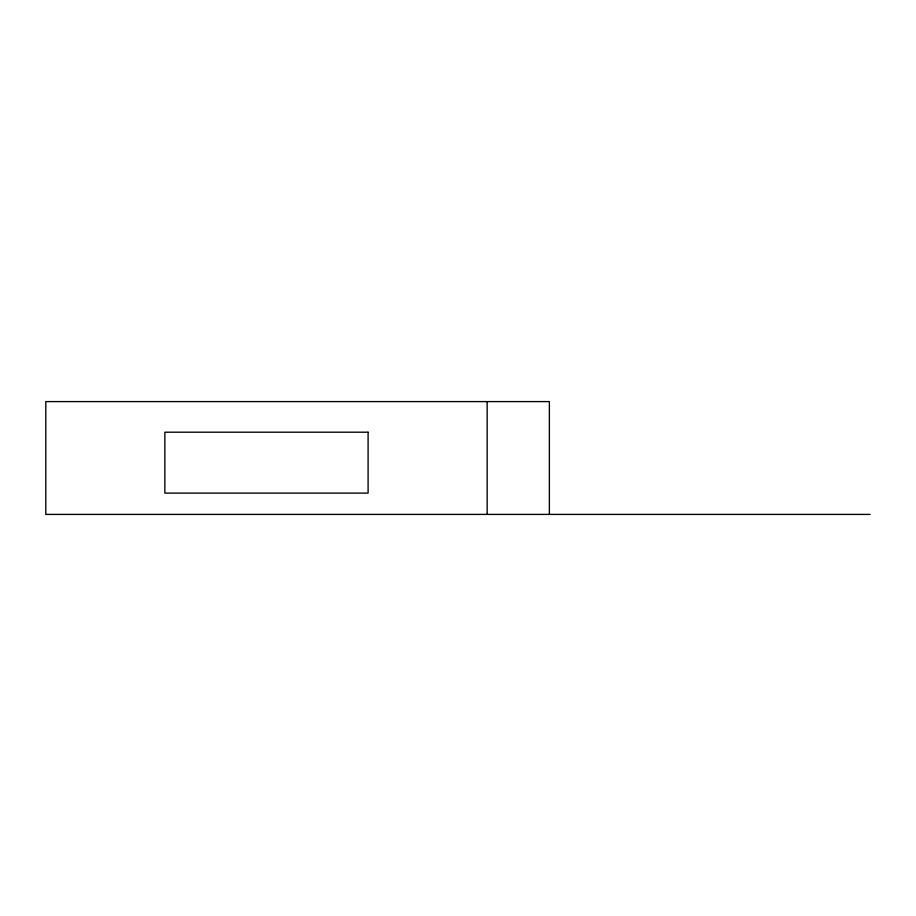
<?xml version="1.0" encoding="UTF-8"?>
<svg xmlns="http://www.w3.org/2000/svg" width="916" height="916" viewBox="0 0 916 916"><rect width="100%" height="100%" fill="white"/><g stroke="black" fill="none" stroke-linecap="round" stroke-linejoin="round"><path stroke-width="1.37" d="M870.2 514.403L45.8 514.403L45.8 401.597L549.371 401.597L549.371 514.403M487.152 401.597L487.152 514.403M368.095 432.203L164.857 432.203L164.857 493.117L368.095 493.117L368.095 432.203"/></g></svg>
